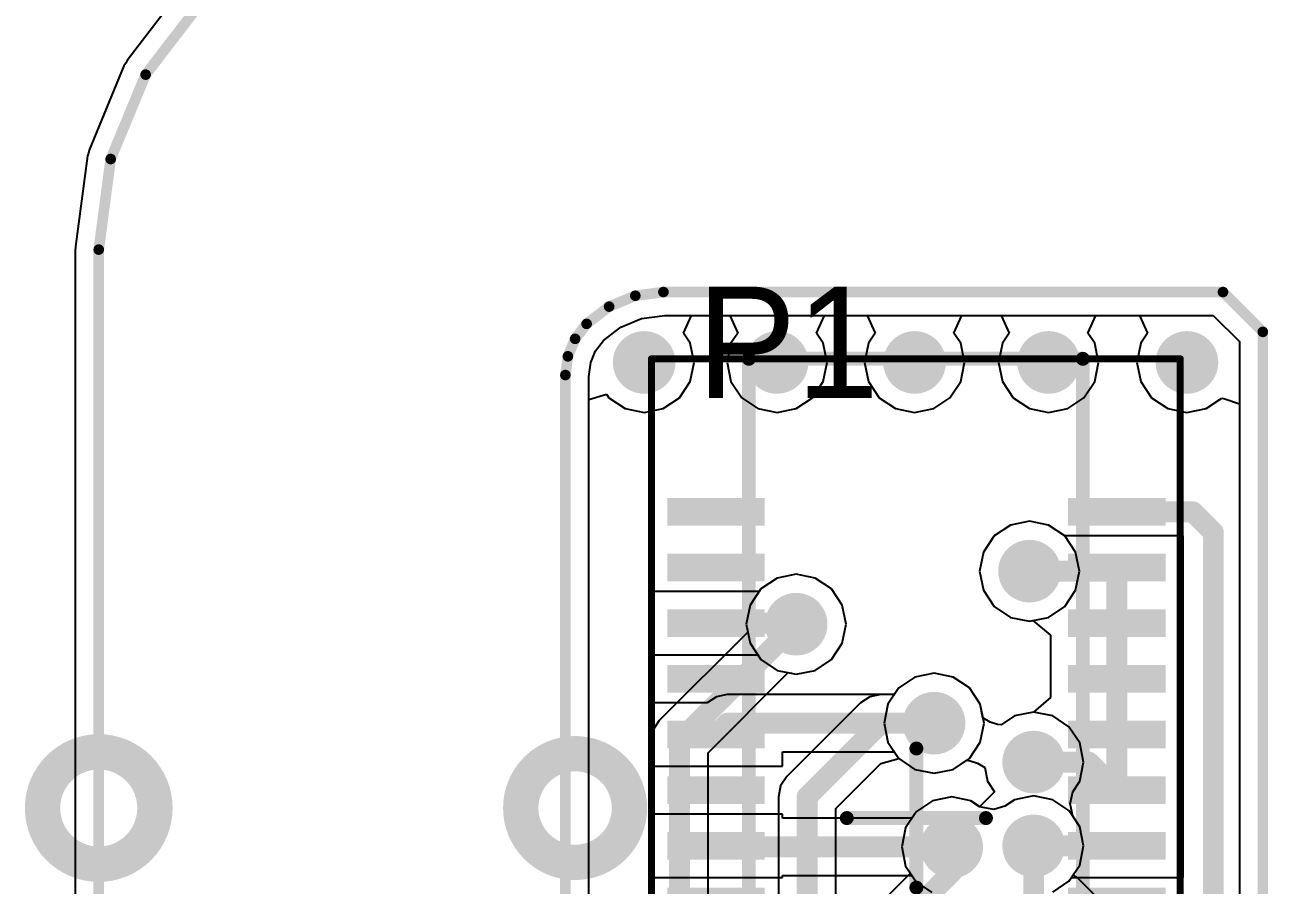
# Model space of a CAD drawing. Extents: x 17 to 262, y 47 to 156.
# Drawn here: x 125.6 to 134.53, y 70.06 to 76.24 of the extents above; entities that cross this region are included whole.
import ezdxf

# ---------------------------------------------------------------- set-up
doc = ezdxf.new("R2010")
doc.units = 0
doc.layers.get('0').update_dxf_attribs({"linetype": 'CONTINUOUS'})
for name, color, linetype in [('BOTTOMLAYER', 5, 'CONTINUOUS'), ('KEEPOUTLAYER', 6, 'CONTINUOUS'), ('MECHANICAL1', 6, 'CONTINUOUS'), ('MECHANICAL13', 56, 'CONTINUOUS'), ('MECHANICAL15', 56, 'CONTINUOUS'), ('MIDLAYER1', 16, 'CONTINUOUS'), ('MIDLAYER2', 76, 'CONTINUOUS'), ('MULTILAYER', 9, 'CONTINUOUS'), ('TOPLAYER', 1, 'CONTINUOUS'), ('TOPOVERLAY', 2, 'CONTINUOUS'), ('TOPPASTE', 8, 'CONTINUOUS'), ('TOPSOLDER', 216, 'CONTINUOUS'), ('VIAHOLELAYER', 16, 'CONTINUOUS')]:
    doc.layers.add(name, color=color, linetype=linetype)

# ---------------------------------------------------------------- blocks, each defined once
blk = doc.blocks.new('DF40C_20_DP_7')
at = {"layer": 'MECHANICAL13', "const_width": 0.1}
for points in [[(-1.2, 3.3), (-1.2, 3.3)], [(1.2, 3.3), (-1.2, 3.3)], [(-1.2, 3.3), (-1.2, -3.3)], [(1.2, 3.3), (1.2, 3.3)], [(1.2, 3.3), (1.2, -3.3)], [(1.2, -3.3), (-1.2, -3.3)]]:
    blk.add_lwpolyline(points, dxfattribs=at)
at = {"layer": 'MECHANICAL13'}
for points, const_width in [([(-1.225, 3.3, 1), (-1.175, 3.3, 1)], 0.05), ([(-1.225, 3.3, 1), (-1.175, 3.3, 1)], 0.05), ([(-1.225, 3.3, 1), (-1.175, 3.3, 1)], 0.05), ([(-1.225, 3.3, 1), (-1.175, 3.3, 1)], 0.05), ([(1.175, 3.3, 1), (1.225, 3.3, 1)], 0.05), ([(1.175, 3.3, 1), (1.225, 3.3, 1)], 0.05), ([(1.175, 3.3, 1), (1.225, 3.3, 1)], 0.05), ([(1.175, 3.3, 1), (1.225, 3.3, 1)], 0.05), ([(0.1962, 2.4, 1), (-0.8038, 2.4, 1)], 0.1), ([(-0.8288, 2.4, 1), (-0.7788, 2.4, 1)], 0.05), ([(0.1712, 2.4, 1), (0.2212, 2.4, 1)], 0.05), ([(-1.225, -3.3, 1), (-1.175, -3.3, 1)], 0.05), ([(-1.225, -3.3, 1), (-1.175, -3.3, 1)], 0.05), ([(1.175, -3.3, 1), (1.225, -3.3, 1)], 0.05), ([(1.175, -3.3, 1), (1.225, -3.3, 1)], 0.05)]:
    blk.add_lwpolyline(points, format="xyb", close=True, dxfattribs=dict(at, const_width=const_width))
at = {"layer": 'MECHANICAL15'}
for points, const_width in [([(-1.9, 3.3), (-1.9, -3.3)], 0.05), ([(1.9, 3.3), (-1.9, 3.3)], 0.05), ([(1.9, 3.3), (1.9, -3.3)], 0.05), ([(-0.0038, 0.5), (-0.0038, -0.5)], 0.1), ([(0.4962, 0), (-0.5038, 0)], 0.1), ([(1.9, -3.3), (-1.9, -3.3)], 0.05)]:
    blk.add_lwpolyline(points, dxfattribs=dict(at, const_width=const_width))
for points, const_width in [([(-1.9125, 3.3, 1), (-1.8875, 3.3, 1)], 0.025), ([(-1.9125, 3.3, 1), (-1.8875, 3.3, 1)], 0.025), ([(1.8875, 3.3, 1), (1.9125, 3.3, 1)], 0.025), ([(1.8875, 3.3, 1), (1.9125, 3.3, 1)], 0.025), ([(-0.0288, 0.5, 1), (0.0212, 0.5, 1)], 0.05), ([(-0.5288, 0, 1), (-0.4788, 0, 1)], 0.05), ([(0.4712, 0, 1), (0.5212, 0, 1)], 0.05), ([(-0.0288, -0.5, 1), (0.0212, -0.5, 1)], 0.05), ([(-1.9125, -3.3, 1), (-1.8875, -3.3, 1)], 0.025), ([(-1.9125, -3.3, 1), (-1.8875, -3.3, 1)], 0.025), ([(1.8875, -3.3, 1), (1.9125, -3.3, 1)], 0.025), ([(1.8875, -3.3, 1), (1.9125, -3.3, 1)], 0.025)]:
    blk.add_lwpolyline(points, format="xyb", close=True, dxfattribs=dict(at, const_width=const_width))
at = {"layer": 'TOPLAYER'}
for points in [[(-1.0938, 2.1), (-1.0938, 2.3), (-1.7938, 2.1), (-1.7938, 2.3)], [(1.7862, 2.1), (1.7862, 2.3), (1.0862, 2.1), (1.0862, 2.3)], [(-1.0938, 1.7), (-1.0938, 1.9), (-1.7938, 1.7), (-1.7938, 1.9)], [(1.7862, 1.7), (1.7862, 1.9), (1.0862, 1.7), (1.0862, 1.9)], [(-1.0938, 1.3), (-1.0938, 1.5), (-1.7938, 1.3), (-1.7938, 1.5)], [(1.7862, 1.3), (1.7862, 1.5), (1.0862, 1.3), (1.0862, 1.5)], [(-1.0938, 0.9), (-1.0938, 1.1), (-1.7938, 0.9), (-1.7938, 1.1)], [(1.7862, 0.9), (1.7862, 1.1), (1.0862, 0.9), (1.0862, 1.1)], [(-1.0938, 0.5), (-1.0938, 0.7), (-1.7938, 0.5), (-1.7938, 0.7)], [(1.7862, 0.5), (1.7862, 0.7), (1.0862, 0.5), (1.0862, 0.7)], [(-1.0938, 0.1), (-1.0938, 0.3), (-1.7938, 0.1), (-1.7938, 0.3)], [(1.7862, 0.1), (1.7862, 0.3), (1.0862, 0.1), (1.0862, 0.3)], [(-1.0938, -0.3), (-1.0938, -0.1), (-1.7938, -0.3), (-1.7938, -0.1)], [(1.7862, -0.3), (1.7862, -0.1), (1.0862, -0.3), (1.0862, -0.1)], [(-1.0938, -0.7), (-1.0938, -0.5), (-1.7938, -0.7), (-1.7938, -0.5)], [(1.7862, -0.7), (1.7862, -0.5), (1.0862, -0.7), (1.0862, -0.5)], [(-1.0938, -1.1), (-1.0938, -0.9), (-1.7938, -1.1), (-1.7938, -0.9)], [(1.7862, -1.1), (1.7862, -0.9), (1.0862, -1.1), (1.0862, -0.9)], [(-1.0938, -1.5), (-1.0938, -1.3), (-1.7938, -1.5), (-1.7938, -1.3)], [(1.7862, -1.5), (1.7862, -1.3), (1.0862, -1.5), (1.0862, -1.3)], [(-1.0938, -1.9), (-1.0938, -1.7), (-1.7938, -1.9), (-1.7938, -1.7)], [(1.7862, -1.9), (1.7862, -1.7), (1.0862, -1.9), (1.0862, -1.7)], [(-1.0938, -2.3), (-1.0938, -2.1), (-1.7938, -2.3), (-1.7938, -2.1)], [(1.7862, -2.3), (1.7862, -2.1), (1.0862, -2.3), (1.0862, -2.1)]]:
    blk.add_solid(points, dxfattribs=at)
at = {"layer": 'TOPOVERLAY'}
for points, const_width in [([(-1.3188, 2.45, 1), (-1.5688, 2.45, 1)], 0.25), ([(-1.6313, 2.45, 1), (-1.5063, 2.45, 1)], 0.125), ([(-1.3813, 2.45, 1), (-1.2563, 2.45, 1)], 0.125)]:
    blk.add_lwpolyline(points, format="xyb", close=True, dxfattribs=dict(at, const_width=const_width))
at = {"layer": 'TOPPASTE'}
for points in [[(-1.0938, 2.1), (-1.0938, 2.3), (-1.7938, 2.1), (-1.7938, 2.3)], [(1.7862, 2.1), (1.7862, 2.3), (1.0862, 2.1), (1.0862, 2.3)], [(-1.0938, 1.7), (-1.0938, 1.9), (-1.7938, 1.7), (-1.7938, 1.9)], [(1.7862, 1.7), (1.7862, 1.9), (1.0862, 1.7), (1.0862, 1.9)], [(-1.0938, 1.3), (-1.0938, 1.5), (-1.7938, 1.3), (-1.7938, 1.5)], [(1.7862, 1.3), (1.7862, 1.5), (1.0862, 1.3), (1.0862, 1.5)], [(-1.0938, 0.9), (-1.0938, 1.1), (-1.7938, 0.9), (-1.7938, 1.1)], [(1.7862, 0.9), (1.7862, 1.1), (1.0862, 0.9), (1.0862, 1.1)], [(-1.0938, 0.5), (-1.0938, 0.7), (-1.7938, 0.5), (-1.7938, 0.7)], [(1.7862, 0.5), (1.7862, 0.7), (1.0862, 0.5), (1.0862, 0.7)], [(-1.0938, 0.1), (-1.0938, 0.3), (-1.7938, 0.1), (-1.7938, 0.3)], [(1.7862, 0.1), (1.7862, 0.3), (1.0862, 0.1), (1.0862, 0.3)], [(-1.0938, -0.3), (-1.0938, -0.1), (-1.7938, -0.3), (-1.7938, -0.1)], [(1.7862, -0.3), (1.7862, -0.1), (1.0862, -0.3), (1.0862, -0.1)], [(-1.0938, -0.7), (-1.0938, -0.5), (-1.7938, -0.7), (-1.7938, -0.5)], [(1.7862, -0.7), (1.7862, -0.5), (1.0862, -0.7), (1.0862, -0.5)], [(-1.0938, -1.1), (-1.0938, -0.9), (-1.7938, -1.1), (-1.7938, -0.9)], [(1.7862, -1.1), (1.7862, -0.9), (1.0862, -1.1), (1.0862, -0.9)], [(-1.0938, -1.5), (-1.0938, -1.3), (-1.7938, -1.5), (-1.7938, -1.3)], [(1.7862, -1.5), (1.7862, -1.3), (1.0862, -1.5), (1.0862, -1.3)], [(-1.0938, -1.9), (-1.0938, -1.7), (-1.7938, -1.9), (-1.7938, -1.7)], [(1.7862, -1.9), (1.7862, -1.7), (1.0862, -1.9), (1.0862, -1.7)], [(-1.0938, -2.3), (-1.0938, -2.1), (-1.7938, -2.3), (-1.7938, -2.1)], [(1.7862, -2.3), (1.7862, -2.1), (1.0862, -2.3), (1.0862, -2.1)]]:
    blk.add_solid(points, dxfattribs=at)
at = {"layer": 'TOPSOLDER'}
for points in [[(-1.0938, 2.1), (-1.0938, 2.3), (-1.7938, 2.1), (-1.7938, 2.3)], [(1.7862, 2.1), (1.7862, 2.3), (1.0862, 2.1), (1.0862, 2.3)], [(-1.0938, 1.7), (-1.0938, 1.9), (-1.7938, 1.7), (-1.7938, 1.9)], [(1.7862, 1.7), (1.7862, 1.9), (1.0862, 1.7), (1.0862, 1.9)], [(-1.0938, 1.3), (-1.0938, 1.5), (-1.7938, 1.3), (-1.7938, 1.5)], [(1.7862, 1.3), (1.7862, 1.5), (1.0862, 1.3), (1.0862, 1.5)], [(-1.0938, 0.9), (-1.0938, 1.1), (-1.7938, 0.9), (-1.7938, 1.1)], [(1.7862, 0.9), (1.7862, 1.1), (1.0862, 0.9), (1.0862, 1.1)], [(-1.0938, 0.5), (-1.0938, 0.7), (-1.7938, 0.5), (-1.7938, 0.7)], [(1.7862, 0.5), (1.7862, 0.7), (1.0862, 0.5), (1.0862, 0.7)], [(-1.0938, 0.1), (-1.0938, 0.3), (-1.7938, 0.1), (-1.7938, 0.3)], [(1.7862, 0.1), (1.7862, 0.3), (1.0862, 0.1), (1.0862, 0.3)], [(-1.0938, -0.3), (-1.0938, -0.1), (-1.7938, -0.3), (-1.7938, -0.1)], [(1.7862, -0.3), (1.7862, -0.1), (1.0862, -0.3), (1.0862, -0.1)], [(-1.0938, -0.7), (-1.0938, -0.5), (-1.7938, -0.7), (-1.7938, -0.5)], [(1.7862, -0.7), (1.7862, -0.5), (1.0862, -0.7), (1.0862, -0.5)], [(-1.0938, -1.1), (-1.0938, -0.9), (-1.7938, -1.1), (-1.7938, -0.9)], [(1.7862, -1.1), (1.7862, -0.9), (1.0862, -1.1), (1.0862, -0.9)], [(-1.0938, -1.5), (-1.0938, -1.3), (-1.7938, -1.5), (-1.7938, -1.3)], [(1.7862, -1.5), (1.7862, -1.3), (1.0862, -1.5), (1.0862, -1.3)], [(-1.0938, -1.9), (-1.0938, -1.7), (-1.7938, -1.9), (-1.7938, -1.7)], [(1.7862, -1.9), (1.7862, -1.7), (1.0862, -1.9), (1.0862, -1.7)], [(-1.0938, -2.3), (-1.0938, -2.1), (-1.7938, -2.3), (-1.7938, -2.1)], [(1.7862, -2.3), (1.7862, -2.1), (1.0862, -2.3), (1.0862, -2.1)]]:
    blk.add_solid(points, dxfattribs=at)

msp = doc.modelspace()

# ---------------------------------------------------------------- linework, layer by layer
at = {"layer": 'BOTTOMLAYER'}
for p, q in [((126.7322, 76.5046), (126.3327, 75.9839)), ((126.3107, 75.9459), (126.0595, 75.3395)), ((126.3229, 75.9642), (126.3107, 75.9459)), ((126.3327, 75.9839), (126.3229, 75.9642)), ((126.0553, 75.3179), (126.0482, 75.2971)), ((126.0595, 75.3395), (126.0553, 75.3179)), ((126.0482, 75.2971), (125.9625, 74.6464)), ((125.9632, 74.6353), (125.9611, 74.6244)), ((125.9611, 74.6244), (125.9611, 59.7138)), ((125.9625, 74.6464), (125.9632, 74.6353)), ((130.0284, 74.129), (130.1975, 74.1513)), ((130.1975, 74.1513), (134.1369, 74.1513)), ((134.1369, 74.1513), (134.3247, 73.9635)), ((129.7547, 73.9709), (129.8811, 74.068)), ((129.8811, 74.068), (130.0284, 74.129)), ((129.6989, 73.8983), (129.7547, 73.9709)), ((134.3247, 73.9635), (134.3247, 66.6855)), ((129.6639, 73.8138), (129.6989, 73.8983)), ((129.6505, 73.712), (129.6639, 73.8138)), ((129.6505, 66.6855), (129.6505, 73.712)), ((132.6793, 72.6454), (132.5628, 72.5676)), ((132.8166, 72.6727), (132.6793, 72.6454)), ((132.9539, 72.6454), (132.8166, 72.6727)), ((133.0704, 72.5676), (132.9539, 72.6454)), ((132.5628, 72.5676), (132.485, 72.4511)), ((133.1482, 72.4511), (133.0704, 72.5676)), ((132.485, 72.4511), (132.4577, 72.3138)), ((133.1755, 72.3138), (133.1482, 72.4511)), ((131.0029, 72.2644), (130.8864, 72.1866)), ((131.1402, 72.2917), (131.0029, 72.2644)), ((131.2775, 72.2644), (131.1402, 72.2917)), ((131.394, 72.1866), (131.2775, 72.2644)), ((132.4577, 72.3138), (132.485, 72.1765)), ((133.1482, 72.1765), (133.1755, 72.3138)), ((130.8864, 72.1866), (130.8086, 72.0701)), ((131.4718, 72.0701), (131.394, 72.1866)), ((132.485, 72.1765), (132.5628, 72.06)), ((133.0704, 72.06), (133.1482, 72.1765)), ((130.8086, 72.0701), (130.7813, 71.9328)), ((131.4991, 71.9328), (131.4718, 72.0701)), ((132.5628, 72.06), (132.6793, 71.9822)), ((132.9539, 71.9822), (133.0704, 72.06)), ((130.7813, 71.9328), (130.8086, 71.7955)), ((131.4718, 71.7955), (131.4991, 71.9328)), ((132.6793, 71.9822), (132.8166, 71.9549)), ((132.8166, 71.9549), (132.9539, 71.9822)), ((130.8086, 71.7955), (130.8864, 71.679)), ((131.394, 71.679), (131.4718, 71.7955)), ((130.8864, 71.679), (131.0029, 71.6012)), ((131.2775, 71.6012), (131.394, 71.679)), ((131.0029, 71.6012), (131.1402, 71.5739)), ((131.1402, 71.5739), (131.2775, 71.6012)), ((131.9935, 71.5532), (131.877, 71.4754)), ((132.1308, 71.5805), (131.9935, 71.5532)), ((132.2681, 71.5532), (132.1308, 71.5805)), ((132.3846, 71.4754), (132.2681, 71.5532)), ((131.877, 71.4754), (131.7992, 71.3589)), ((132.4624, 71.3589), (132.3846, 71.4754)), ((131.7992, 71.3589), (131.7719, 71.2216)), ((132.4822, 71.2594), (132.4624, 71.3589)), ((132.8463, 71.3011), (132.709, 71.2738)), ((132.9837, 71.2738), (132.8463, 71.3011)), ((131.7719, 71.2216), (131.7992, 71.0843)), ((132.5351, 71.229), (132.4822, 71.2594)), ((132.5868, 71.2115), (132.5351, 71.229)), ((132.6119, 71.2089), (132.5868, 71.2115)), ((132.709, 71.2738), (132.6119, 71.2089)), ((133.1001, 71.196), (132.9837, 71.2738)), ((133.1779, 71.0795), (133.1001, 71.196)), ((131.7992, 71.0843), (131.877, 70.9678)), ((133.2052, 70.9422), (133.1779, 71.0795)), ((131.877, 70.9678), (131.9935, 70.89)), ((132.2681, 70.89), (132.3653, 70.9549)), ((132.3653, 70.9549), (132.3903, 70.9523)), ((132.3903, 70.9523), (132.442, 70.9348)), ((132.442, 70.9348), (132.4949, 70.9044)), ((133.1779, 70.8049), (133.2052, 70.9422)), ((131.9935, 70.89), (132.1308, 70.8627)), ((132.1308, 70.8627), (132.2681, 70.89)), ((132.4949, 70.9044), (132.5147, 70.8049)), ((132.5147, 70.8049), (132.5653, 70.7292)), ((133.1269, 70.7286), (133.1779, 70.8049)), ((132.1205, 70.6642), (132.004, 70.5864)), ((132.2578, 70.6915), (132.1205, 70.6642)), ((132.3951, 70.6642), (132.2578, 70.6915)), ((132.4573, 70.6227), (132.3951, 70.6642)), ((132.565, 70.7279), (132.4599, 70.6232)), ((132.5653, 70.7292), (132.565, 70.7279)), ((133.1095, 70.6411), (133.1269, 70.7286)), ((132.004, 70.5864), (131.9262, 70.4699)), ((132.4599, 70.6232), (132.4573, 70.6227)), ((133.1269, 70.5536), (133.1095, 70.6411)), ((133.1779, 70.4773), (133.1269, 70.5536)), ((131.9262, 70.4699), (131.8989, 70.3326)), ((133.2052, 70.34), (133.1779, 70.4773)), ((131.8989, 70.3326), (131.9262, 70.1953)), ((133.1779, 70.2027), (133.2052, 70.34)), ((131.9262, 70.1953), (132.004, 70.0788)), ((133.1001, 70.0862), (133.1779, 70.2027)), ((132.004, 70.0788), (132.1144, 70.0051)), ((132.9837, 70.0084), (133.1001, 70.0862))]:
    msp.add_line(p, q, dxfattribs=at)
at = {"layer": 'BOTTOMLAYER', "const_width": 0.225}
for points in [[(129.9355, 73.8138, 1), (130.1605, 73.8138, 1)], [(130.8904, 73.8138, 1), (131.1154, 73.8138, 1)], [(131.8786, 73.8138, 1), (132.1036, 73.8138, 1)], [(132.8414, 73.8138, 1), (133.0664, 73.8138, 1)], [(133.8351, 73.8138, 1), (134.0601, 73.8138, 1)], [(132.7041, 72.3138, 1), (132.9291, 72.3138, 1)], [(131.0277, 71.9328, 1), (131.2527, 71.9328, 1)], [(132.0183, 71.2216, 1), (132.2433, 71.2216, 1)], [(132.7338, 70.9422, 1), (132.9588, 70.9422, 1)], [(132.1453, 70.3326, 1), (132.3703, 70.3326, 1)], [(132.7338, 70.34, 1), (132.9588, 70.34, 1)]]:
    msp.add_lwpolyline(points, format="xyb", close=True, dxfattribs=at)
at = {"layer": 'KEEPOUTLAYER', "const_width": 0.0762}
for points in [[(126.4662, 75.8815), (126.8658, 76.4022)], [(126.2151, 75.2751), (126.4662, 75.8815)], [(126.1294, 74.6244), (126.2151, 75.2751)], [(126.1294, 59.7138), (126.1294, 74.6244)], [(129.7962, 74.215), (129.9845, 74.293)], [(129.9845, 74.293), (130.1865, 74.3196)], [(130.1865, 74.3196), (134.2066, 74.3196)], [(134.2066, 74.3196), (134.493, 74.0332)], [(129.6346, 74.091), (129.7962, 74.215)], [(129.5519, 73.9832), (129.6346, 74.091)], [(134.493, 49.9992), (134.493, 74.0332)], [(129.4999, 73.8577), (129.5519, 73.9832)], [(129.4822, 73.7231), (129.4999, 73.8577)], [(129.4822, 59.9951), (129.4822, 73.7231)]]:
    msp.add_lwpolyline(points, dxfattribs=at)
at = {"layer": 'KEEPOUTLAYER', "const_width": 0.0381}
for points in [[(126.4472, 75.8815, 1), (126.4853, 75.8815, 1)], [(126.4472, 75.8815, 1), (126.4853, 75.8815, 1)], [(126.196, 75.2751, 1), (126.2341, 75.2751, 1)], [(126.196, 75.2751, 1), (126.2341, 75.2751, 1)], [(126.1103, 74.6244, 1), (126.1484, 74.6244, 1)], [(126.1103, 74.6244, 1), (126.1484, 74.6244, 1)], [(129.9654, 74.293, 1), (130.0035, 74.293, 1)], [(129.9654, 74.293, 1), (130.0035, 74.293, 1)], [(130.1674, 74.3196, 1), (130.2055, 74.3196, 1)], [(130.1674, 74.3196, 1), (130.2055, 74.3196, 1)], [(134.1875, 74.3196, 1), (134.2256, 74.3196, 1)], [(134.1875, 74.3196, 1), (134.2256, 74.3196, 1)], [(129.7772, 74.215, 1), (129.8153, 74.215, 1)], [(129.7772, 74.215, 1), (129.8153, 74.215, 1)], [(129.6155, 74.091, 1), (129.6536, 74.091, 1)], [(129.6155, 74.091, 1), (129.6536, 74.091, 1)], [(134.474, 74.0332, 1), (134.512, 74.0332, 1)], [(134.474, 74.0332, 1), (134.512, 74.0332, 1)], [(129.5329, 73.9832, 1), (129.571, 73.9832, 1)], [(129.5329, 73.9832, 1), (129.571, 73.9832, 1)], [(129.4809, 73.8577, 1), (129.519, 73.8577, 1)], [(129.4809, 73.8577, 1), (129.519, 73.8577, 1)], [(129.4631, 73.7231, 1), (129.5012, 73.7231, 1)], [(129.4631, 73.7231, 1), (129.5012, 73.7231, 1)]]:
    msp.add_lwpolyline(points, format="xyb", close=True, dxfattribs=at)
at = {"layer": 'MECHANICAL1', "const_width": 0.0762}
for points in [[(126.4662, 75.8815), (126.8658, 76.4022)], [(126.2151, 75.2751), (126.4662, 75.8815)], [(126.1294, 74.6244), (126.2151, 75.2751)], [(126.1294, 59.7138), (126.1294, 74.6244)], [(129.7962, 74.215), (129.9845, 74.293)], [(129.9845, 74.293), (130.1865, 74.3196)], [(130.1865, 74.3196), (134.2066, 74.3196)], [(134.2066, 74.3196), (134.493, 74.0332)], [(129.6346, 74.091), (129.7962, 74.215)], [(129.5519, 73.9832), (129.6346, 74.091)], [(134.493, 49.9992), (134.493, 74.0332)], [(129.4999, 73.8577), (129.5519, 73.9832)], [(129.4822, 73.7231), (129.4999, 73.8577)], [(129.4822, 59.9951), (129.4822, 73.7231)]]:
    msp.add_lwpolyline(points, dxfattribs=at)
at = {"layer": 'MECHANICAL1', "const_width": 0.0381}
for points in [[(126.4472, 75.8815, 1), (126.4853, 75.8815, 1)], [(126.4472, 75.8815, 1), (126.4853, 75.8815, 1)], [(126.196, 75.2751, 1), (126.2341, 75.2751, 1)], [(126.196, 75.2751, 1), (126.2341, 75.2751, 1)], [(126.1103, 74.6244, 1), (126.1484, 74.6244, 1)], [(126.1103, 74.6244, 1), (126.1484, 74.6244, 1)], [(129.9654, 74.293, 1), (130.0035, 74.293, 1)], [(129.9654, 74.293, 1), (130.0035, 74.293, 1)], [(130.1674, 74.3196, 1), (130.2055, 74.3196, 1)], [(130.1674, 74.3196, 1), (130.2055, 74.3196, 1)], [(134.1875, 74.3196, 1), (134.2256, 74.3196, 1)], [(134.1875, 74.3196, 1), (134.2256, 74.3196, 1)], [(129.7772, 74.215, 1), (129.8153, 74.215, 1)], [(129.7772, 74.215, 1), (129.8153, 74.215, 1)], [(129.6155, 74.091, 1), (129.6536, 74.091, 1)], [(129.6155, 74.091, 1), (129.6536, 74.091, 1)], [(134.474, 74.0332, 1), (134.512, 74.0332, 1)], [(134.474, 74.0332, 1), (134.512, 74.0332, 1)], [(129.5329, 73.9832, 1), (129.571, 73.9832, 1)], [(129.5329, 73.9832, 1), (129.571, 73.9832, 1)], [(129.4809, 73.8577, 1), (129.519, 73.8577, 1)], [(129.4809, 73.8577, 1), (129.519, 73.8577, 1)], [(129.4631, 73.7231, 1), (129.5012, 73.7231, 1)], [(129.4631, 73.7231, 1), (129.5012, 73.7231, 1)]]:
    msp.add_lwpolyline(points, format="xyb", close=True, dxfattribs=at)
at = {"layer": 'MIDLAYER1'}
for p, q in [((126.7322, 76.5046), (126.3327, 75.9839)), ((126.3107, 75.9459), (126.0595, 75.3395)), ((126.3229, 75.9642), (126.3107, 75.9459)), ((126.3327, 75.9839), (126.3229, 75.9642)), ((126.0553, 75.3179), (126.0482, 75.2971)), ((126.0595, 75.3395), (126.0553, 75.3179)), ((126.0482, 75.2971), (125.9625, 74.6464)), ((125.9632, 74.6353), (125.9611, 74.6244)), ((125.9611, 74.6244), (125.9611, 59.7138)), ((125.9625, 74.6464), (125.9632, 74.6353)), ((130.3307, 74.0243), (130.3877, 74.1513)), ((130.3877, 74.1513), (130.6631, 74.1513)), ((130.6631, 74.1513), (130.7201, 74.0243)), ((131.2856, 74.0243), (131.3426, 74.1513)), ((131.3426, 74.1513), (131.6514, 74.1513)), ((131.6514, 74.1513), (131.7084, 74.0243)), ((132.2738, 74.0243), (132.3308, 74.1513)), ((132.3308, 74.1513), (132.6142, 74.1513)), ((132.6142, 74.1513), (132.6712, 74.0243)), ((133.2367, 74.0243), (133.2937, 74.1513)), ((133.2937, 74.1513), (133.6079, 74.1513)), ((133.6079, 74.1513), (133.6649, 74.0243)), ((130.3796, 73.9511), (130.3307, 74.0243)), ((130.7201, 74.0243), (130.6713, 73.9511)), ((131.3344, 73.9511), (131.2856, 74.0243)), ((131.7084, 74.0243), (131.6595, 73.9511)), ((132.3226, 73.9511), (132.2738, 74.0243)), ((132.6712, 74.0243), (132.6224, 73.9511)), ((133.2855, 73.9511), (133.2367, 74.0243)), ((133.6649, 74.0243), (133.616, 73.9511)), ((130.4069, 73.8138), (130.3796, 73.9511)), ((130.6713, 73.9511), (130.644, 73.8138)), ((131.3618, 73.8138), (131.3344, 73.9511)), ((131.6595, 73.9511), (131.6322, 73.8138)), ((132.35, 73.8138), (132.3226, 73.9511)), ((132.6224, 73.9511), (132.595, 73.8138)), ((133.3128, 73.8138), (133.2855, 73.9511)), ((133.616, 73.9511), (133.5887, 73.8138)), ((130.3796, 73.6765), (130.4069, 73.8138)), ((130.644, 73.8138), (130.6713, 73.6765)), ((131.3344, 73.6765), (131.3618, 73.8138)), ((131.6322, 73.8138), (131.6595, 73.6765)), ((132.3226, 73.6765), (132.35, 73.8138)), ((132.595, 73.8138), (132.6224, 73.6765)), ((133.2855, 73.6765), (133.3128, 73.8138)), ((133.5887, 73.8138), (133.616, 73.6765)), ((130.3018, 73.56), (130.3796, 73.6765)), ((130.6713, 73.6765), (130.7491, 73.56)), ((131.2566, 73.56), (131.3344, 73.6765)), ((131.6595, 73.6765), (131.7373, 73.56)), ((132.2449, 73.56), (132.3226, 73.6765)), ((132.6224, 73.6765), (132.7002, 73.56)), ((133.2077, 73.56), (133.2855, 73.6765)), ((133.616, 73.6765), (133.6938, 73.56)), ((129.6505, 73.5465), (129.7775, 73.585)), ((129.6505, 66.6855), (129.6505, 73.5465)), ((129.7775, 73.585), (129.7942, 73.56)), ((129.7942, 73.56), (129.9107, 73.4822)), ((130.1853, 73.4822), (130.3018, 73.56)), ((130.7491, 73.56), (130.8655, 73.4822)), ((131.1402, 73.4822), (131.2566, 73.56)), ((131.7373, 73.56), (131.8537, 73.4822)), ((132.1284, 73.4822), (132.2449, 73.56)), ((132.7002, 73.56), (132.8166, 73.4822)), ((133.0913, 73.4822), (133.2077, 73.56)), ((133.6938, 73.56), (133.8102, 73.4822)), ((134.0849, 73.4822), (134.1977, 73.5576)), ((134.1977, 73.5576), (134.2204, 73.5532)), ((134.2204, 73.5532), (134.3247, 73.516)), ((134.3247, 73.516), (134.3247, 66.6855)), ((129.9107, 73.4822), (130.048, 73.4549)), ((130.048, 73.4549), (130.1853, 73.4822)), ((130.8655, 73.4822), (131.0029, 73.4549)), ((131.0029, 73.4549), (131.1402, 73.4822)), ((131.8537, 73.4822), (131.9911, 73.4549)), ((131.9911, 73.4549), (132.1284, 73.4822)), ((132.8166, 73.4822), (132.9539, 73.4549)), ((132.9539, 73.4549), (133.0913, 73.4822)), ((133.8102, 73.4822), (133.9476, 73.4549)), ((133.9476, 73.4549), (134.0849, 73.4822)), ((131.0029, 72.2644), (130.8864, 72.1866)), ((131.1402, 72.2917), (131.0029, 72.2644)), ((131.2775, 72.2644), (131.1402, 72.2917)), ((131.394, 72.1866), (131.2775, 72.2644)), ((130.8864, 72.1866), (130.8086, 72.0701)), ((131.4718, 72.0701), (131.394, 72.1866)), ((130.8086, 72.0701), (130.7813, 71.9328)), ((131.4991, 71.9328), (131.4718, 72.0701)), ((130.7813, 71.9328), (130.7925, 71.8764)), ((131.4718, 71.7955), (131.4991, 71.9328)), ((130.7925, 71.8764), (130.1564, 71.2402)), ((131.394, 71.679), (131.4718, 71.7955)), ((131.2775, 71.6012), (131.394, 71.679)), ((130.508, 71.0093), (131.0838, 71.5851)), ((131.0838, 71.5851), (131.1402, 71.5739)), ((131.1402, 71.5739), (131.2775, 71.6012)), ((131.9935, 71.5532), (131.877, 71.4754)), ((132.1308, 71.5805), (131.9935, 71.5532)), ((132.2681, 71.5532), (132.1308, 71.5805)), ((132.3846, 71.4754), (132.2681, 71.5532)), ((131.877, 71.4754), (131.8451, 71.4276)), ((132.4624, 71.3589), (132.3846, 71.4754)), ((131.6689, 71.4119), (131.6021, 71.3672)), ((131.7478, 71.4276), (131.6689, 71.4119)), ((131.8451, 71.4276), (131.7478, 71.4276)), ((131.6021, 71.3672), (131.0734, 70.8385)), ((132.4897, 71.2216), (132.4624, 71.3589)), ((130.1564, 71.2402), (130.1117, 71.1734)), ((132.4624, 71.0843), (132.4897, 71.2216)), ((130.1117, 71.1734), (130.096, 71.0946)), ((130.096, 71.0946), (130.096, 67.9239)), ((132.3846, 70.9678), (132.4624, 71.0843)), ((130.508, 68.0092), (130.508, 71.0093)), ((131.425, 70.6076), (131.7487, 70.9313)), ((131.7487, 70.9313), (131.877, 70.9678)), ((131.877, 70.9678), (131.9935, 70.89)), ((132.2681, 70.89), (132.3846, 70.9678)), ((131.0734, 70.8385), (131.0287, 70.7717)), ((131.9935, 70.89), (132.1308, 70.8627)), ((132.1308, 70.8627), (132.2681, 70.89)), ((131.0287, 70.7717), (131.0131, 70.6929)), ((131.0131, 70.6929), (131.0131, 69.3083)), ((132.1205, 70.6642), (132.004, 70.5864)), ((132.2578, 70.6915), (132.1205, 70.6642)), ((132.3951, 70.6642), (132.2578, 70.6915)), ((132.4585, 70.6218), (132.3951, 70.6642)), ((132.709, 70.6716), (132.6387, 70.6247)), ((132.8463, 70.6989), (132.709, 70.6716)), ((132.9837, 70.6716), (132.8463, 70.6989)), ((133.1001, 70.5938), (132.9837, 70.6716)), ((131.425, 69.3967), (131.425, 70.6076)), ((132.004, 70.5864), (131.9262, 70.4699)), ((132.5593, 70.6007), (132.4585, 70.6218)), ((132.6387, 70.6247), (132.5593, 70.6007)), ((133.1779, 70.4773), (133.1001, 70.5938)), ((131.9262, 70.4699), (131.8989, 70.3326)), ((133.2052, 70.34), (133.1779, 70.4773)), ((131.8989, 70.3326), (131.9262, 70.1953)), ((133.1779, 70.2027), (133.2052, 70.34)), ((131.9609, 70.1434), (131.6852, 69.8677)), ((131.9262, 70.1953), (131.9609, 70.1434)), ((133.1001, 70.0862), (133.1779, 70.2027)), ((132.9837, 70.0084), (133.1001, 70.0862))]:
    msp.add_line(p, q, dxfattribs=at)
for points, const_width in [([(129.9355, 73.8138, 1), (130.1605, 73.8138, 1)], 0.225), ([(130.8904, 73.8138, 1), (131.1154, 73.8138, 1)], 0.225), ([(131.8786, 73.8138, 1), (132.1036, 73.8138, 1)], 0.225), ([(132.8414, 73.8138, 1), (133.0664, 73.8138, 1)], 0.225), ([(133.8351, 73.8138, 1), (134.0601, 73.8138, 1)], 0.225), ([(132.7041, 72.3138, 1), (132.9291, 72.3138, 1)], 0.225), ([(131.0277, 71.9328, 1), (131.2527, 71.9328, 1)], 0.225), ([(131.1027, 71.9328, 1), (131.1777, 71.9328, 1)], 0.075), ([(132.0183, 71.2216, 1), (132.2433, 71.2216, 1)], 0.225), ([(131.7102, 71.2216, 1), (131.7853, 71.2216, 1)], 0.075), ([(131.7102, 71.2216, 1), (131.7853, 71.2216, 1)], 0.075), ([(132.0933, 71.2216, 1), (132.1683, 71.2216, 1)], 0.075), ([(130.2645, 71.0946, 1), (130.3395, 71.0946, 1)], 0.075), ([(130.2645, 71.0946, 1), (130.3395, 71.0946, 1)], 0.075), ([(132.7338, 70.9422, 1), (132.9588, 70.9422, 1)], 0.225), ([(131.1815, 70.6929, 1), (131.2565, 70.6929, 1)], 0.075), ([(131.1815, 70.6929, 1), (131.2565, 70.6929, 1)], 0.075), ([(132.1453, 70.3326, 1), (132.3703, 70.3326, 1)], 0.225), ([(132.7338, 70.34, 1), (132.9588, 70.34, 1)], 0.225), ([(132.2203, 70.3326, 1), (132.2953, 70.3326, 1)], 0.075), ([(132.2203, 70.1491, 1), (132.2953, 70.1491, 1)], 0.075), ([(132.2203, 70.1491, 1), (132.2953, 70.1491, 1)], 0.075)]:
    msp.add_lwpolyline(points, format="xyb", close=True, dxfattribs=dict(at, const_width=const_width))
at = {"layer": 'MIDLAYER1', "const_width": 0.15}
for points in [[(130.302, 71.0946), (131.1402, 71.9328)], [(131.219, 70.6929), (131.7478, 71.2216)], [(131.7478, 71.2216), (132.1308, 71.2216)], [(130.302, 67.9239), (130.302, 71.0946)], [(131.219, 69.3083), (131.219, 70.6929)], [(132.2578, 70.1491), (132.2578, 70.3326)], [(131.8308, 69.7221), (132.2578, 70.1491)]]:
    msp.add_lwpolyline(points, dxfattribs=at)
at = {"layer": 'MIDLAYER2'}
for p, q in [((126.7322, 76.5046), (126.3327, 75.9839)), ((126.3107, 75.9459), (126.0595, 75.3395)), ((126.3229, 75.9642), (126.3107, 75.9459)), ((126.3327, 75.9839), (126.3229, 75.9642)), ((126.0553, 75.3179), (126.0482, 75.2971)), ((126.0595, 75.3395), (126.0553, 75.3179)), ((126.0482, 75.2971), (125.9625, 74.6464)), ((125.9632, 74.6353), (125.9611, 74.6244)), ((125.9611, 74.6244), (125.9611, 59.7138)), ((125.9625, 74.6464), (125.9632, 74.6353)), ((130.0284, 74.129), (130.1975, 74.1513)), ((130.1975, 74.1513), (134.1369, 74.1513)), ((134.1369, 74.1513), (134.3247, 73.9635)), ((129.7547, 73.9709), (129.8811, 74.068)), ((129.8811, 74.068), (130.0284, 74.129)), ((129.6989, 73.8983), (129.7547, 73.9709)), ((134.3247, 73.9635), (134.3247, 66.6855)), ((129.6639, 73.8138), (129.6989, 73.8983)), ((129.6505, 73.712), (129.6639, 73.8138)), ((129.6505, 66.6855), (129.6505, 73.712)), ((132.6793, 72.6454), (132.5628, 72.5676)), ((132.8166, 72.6727), (132.6793, 72.6454)), ((132.9539, 72.6454), (132.8166, 72.6727)), ((133.0704, 72.5676), (132.9539, 72.6454)), ((132.5628, 72.5676), (132.485, 72.4511)), ((133.1482, 72.4511), (133.0704, 72.5676)), ((132.485, 72.4511), (132.4577, 72.3138)), ((133.1755, 72.3138), (133.1482, 72.4511)), ((131.0029, 72.2644), (130.8864, 72.1866)), ((131.1402, 72.2917), (131.0029, 72.2644)), ((131.2775, 72.2644), (131.1402, 72.2917)), ((131.394, 72.1866), (131.2775, 72.2644)), ((132.4577, 72.3138), (132.485, 72.1765)), ((133.1482, 72.1765), (133.1755, 72.3138)), ((130.8864, 72.1866), (130.8086, 72.0701)), ((131.4718, 72.0701), (131.394, 72.1866)), ((132.485, 72.1765), (132.5628, 72.06)), ((133.0704, 72.06), (133.1482, 72.1765)), ((130.8086, 72.0701), (130.7813, 71.9328)), ((131.4991, 71.9328), (131.4718, 72.0701)), ((132.5628, 72.06), (132.6793, 71.9822)), ((132.9539, 71.9822), (133.0704, 72.06)), ((130.7813, 71.9328), (130.8086, 71.7955)), ((131.4718, 71.7955), (131.4991, 71.9328)), ((132.6793, 71.9822), (132.8166, 71.9549)), ((132.8166, 71.9549), (132.9539, 71.9822)), ((130.8086, 71.7955), (130.8864, 71.679)), ((131.394, 71.679), (131.4718, 71.7955)), ((130.8864, 71.679), (131.0029, 71.6012)), ((131.2775, 71.6012), (131.394, 71.679)), ((131.0029, 71.6012), (131.1402, 71.5739)), ((131.1402, 71.5739), (131.2775, 71.6012)), ((131.9935, 71.5532), (131.877, 71.4754)), ((132.1308, 71.5805), (131.9935, 71.5532)), ((132.2681, 71.5532), (132.1308, 71.5805)), ((132.3846, 71.4754), (132.2681, 71.5532)), ((131.877, 71.4754), (131.7992, 71.3589)), ((132.4624, 71.3589), (132.3846, 71.4754)), ((131.7992, 71.3589), (131.7719, 71.2216)), ((132.4822, 71.2594), (132.4624, 71.3589)), ((132.8463, 71.3011), (132.709, 71.2738)), ((132.9837, 71.2738), (132.8463, 71.3011)), ((131.7719, 71.2216), (131.7992, 71.0843)), ((132.5351, 71.229), (132.4822, 71.2594)), ((132.5868, 71.2115), (132.5351, 71.229)), ((132.6119, 71.2089), (132.5868, 71.2115)), ((132.709, 71.2738), (132.6119, 71.2089)), ((133.1001, 71.196), (132.9837, 71.2738)), ((133.1779, 71.0795), (133.1001, 71.196)), ((131.7992, 71.0843), (131.877, 70.9678)), ((133.2052, 70.9422), (133.1779, 71.0795)), ((131.877, 70.9678), (131.9935, 70.89)), ((132.2681, 70.89), (132.3653, 70.9549)), ((132.3653, 70.9549), (132.3903, 70.9523)), ((132.3903, 70.9523), (132.442, 70.9348)), ((132.442, 70.9348), (132.4949, 70.9044)), ((133.1779, 70.8049), (133.2052, 70.9422)), ((131.9935, 70.89), (132.1308, 70.8627)), ((132.1308, 70.8627), (132.2681, 70.89)), ((132.4949, 70.9044), (132.5147, 70.8049)), ((132.5147, 70.8049), (132.5653, 70.7292)), ((133.1269, 70.7286), (133.1779, 70.8049)), ((132.1205, 70.6642), (132.004, 70.5864)), ((132.2578, 70.6915), (132.1205, 70.6642)), ((132.3951, 70.6642), (132.2578, 70.6915)), ((132.4573, 70.6227), (132.3951, 70.6642)), ((132.565, 70.7279), (132.4599, 70.6232)), ((132.5653, 70.7292), (132.565, 70.7279)), ((133.1095, 70.6411), (133.1269, 70.7286)), ((132.004, 70.5864), (131.9262, 70.4699)), ((132.4599, 70.6232), (132.4573, 70.6227)), ((133.1269, 70.5536), (133.1095, 70.6411)), ((133.1779, 70.4773), (133.1269, 70.5536)), ((131.9262, 70.4699), (131.8989, 70.3326)), ((133.2052, 70.34), (133.1779, 70.4773)), ((131.8989, 70.3326), (131.9262, 70.1953)), ((133.1779, 70.2027), (133.2052, 70.34)), ((131.9262, 70.1953), (132.004, 70.0788)), ((133.1306, 70.1318), (133.1779, 70.2027)), ((133.1593, 70.1126), (133.1306, 70.1318)), ((132.004, 70.0788), (132.1144, 70.0051)), ((133.4094, 69.8625), (133.1593, 70.1126))]:
    msp.add_line(p, q, dxfattribs=at)
for points, const_width in [([(129.9355, 73.8138, 1), (130.1605, 73.8138, 1)], 0.225), ([(130.8904, 73.8138, 1), (131.1154, 73.8138, 1)], 0.225), ([(131.8786, 73.8138, 1), (132.1036, 73.8138, 1)], 0.225), ([(132.8414, 73.8138, 1), (133.0664, 73.8138, 1)], 0.225), ([(133.8351, 73.8138, 1), (134.0601, 73.8138, 1)], 0.225), ([(132.7041, 72.3138, 1), (132.9291, 72.3138, 1)], 0.225), ([(131.0277, 71.9328, 1), (131.2527, 71.9328, 1)], 0.225), ([(132.0183, 71.2216, 1), (132.2433, 71.2216, 1)], 0.225), ([(132.7338, 70.9422, 1), (132.9588, 70.9422, 1)], 0.225), ([(132.1453, 70.3326, 1), (132.3703, 70.3326, 1)], 0.225), ([(132.7338, 70.34, 1), (132.9588, 70.34, 1)], 0.225), ([(132.8088, 70.34, 1), (132.8838, 70.34, 1)], 0.075)]:
    msp.add_lwpolyline(points, format="xyb", close=True, dxfattribs=dict(at, const_width=const_width))
at = {"layer": 'MIDLAYER2', "const_width": 0.15}
msp.add_lwpolyline([(132.8463, 69.967), (132.8463, 70.34)], dxfattribs=at)
at = {"layer": 'MULTILAYER', "const_width": 0.225}
for points in [[(129.9355, 73.8138, 1), (130.1605, 73.8138, 1)], [(130.8904, 73.8138, 1), (131.1154, 73.8138, 1)], [(131.8786, 73.8138, 1), (132.1036, 73.8138, 1)], [(132.8414, 73.8138, 1), (133.0664, 73.8138, 1)], [(133.8351, 73.8138, 1), (134.0601, 73.8138, 1)], [(132.7041, 72.3138, 1), (132.9291, 72.3138, 1)], [(131.0277, 71.9328, 1), (131.2527, 71.9328, 1)], [(132.0183, 71.2216, 1), (132.2433, 71.2216, 1)], [(132.7338, 70.9422, 1), (132.9588, 70.9422, 1)], [(132.1453, 70.3326, 1), (132.3703, 70.3326, 1)], [(132.7338, 70.34, 1), (132.9588, 70.34, 1)]]:
    msp.add_lwpolyline(points, format="xyb", close=True, dxfattribs=at)
at = {"layer": 'TOPLAYER'}
for p, q in [((126.7322, 76.5046), (126.3327, 75.9839)), ((126.3107, 75.9459), (126.0595, 75.3395)), ((126.3229, 75.9642), (126.3107, 75.9459)), ((126.3327, 75.9839), (126.3229, 75.9642)), ((126.0553, 75.3179), (126.0482, 75.2971)), ((126.0595, 75.3395), (126.0553, 75.3179)), ((126.0482, 75.2971), (125.9625, 74.6464)), ((125.9632, 74.6353), (125.9611, 74.6244)), ((125.9611, 74.6244), (125.9611, 59.7138)), ((125.9625, 74.6464), (125.9632, 74.6353)), ((130.0284, 74.129), (130.1975, 74.1513)), ((130.1975, 74.1513), (134.1369, 74.1513)), ((134.1369, 74.1513), (134.3247, 73.9635)), ((129.7547, 73.9709), (129.8811, 74.068)), ((129.8811, 74.068), (130.0284, 74.129)), ((129.6989, 73.8983), (129.7547, 73.9709)), ((134.3247, 73.9635), (134.3247, 66.6855)), ((129.6639, 73.8138), (129.6989, 73.8983)), ((129.6505, 73.712), (129.6639, 73.8138)), ((129.6505, 66.6855), (129.6505, 73.712)), ((132.6793, 72.6454), (132.5628, 72.5676)), ((132.8166, 72.6727), (132.6793, 72.6454)), ((132.9539, 72.6454), (132.8166, 72.6727)), ((133.0704, 72.5676), (132.9539, 72.6454)), ((132.5628, 72.5676), (132.485, 72.4511)), ((133.0708, 72.567), (133.0704, 72.5676)), ((133.9208, 72.567), (133.0708, 72.567)), ((133.9208, 71.313), (133.9208, 72.567)), ((132.485, 72.4511), (132.4577, 72.3138)), ((131.0029, 72.2644), (130.8864, 72.1866)), ((131.1402, 72.2917), (131.0029, 72.2644)), ((131.2775, 72.2644), (131.1402, 72.2917)), ((131.394, 72.1866), (131.2775, 72.2644)), ((132.4577, 72.3138), (132.485, 72.1765)), ((130.8864, 72.1866), (130.8733, 72.167)), ((131.4718, 72.0701), (131.394, 72.1866)), ((132.485, 72.1765), (132.5628, 72.06)), ((130.8733, 72.167), (130.0868, 72.167)), ((130.0868, 72.167), (130.0868, 71.713)), ((131.4991, 71.9328), (131.4718, 72.0701)), ((132.5628, 72.06), (132.6793, 71.9822)), ((131.4718, 71.7955), (131.4991, 71.9328)), ((132.6793, 71.9822), (132.8166, 71.9549)), ((132.8166, 71.9549), (132.8398, 71.9595)), ((132.8398, 71.9595), (132.9668, 71.8553)), ((132.9668, 71.8553), (132.9668, 71.4066)), ((131.394, 71.679), (131.4718, 71.7955)), ((130.0868, 71.713), (130.8637, 71.713)), ((130.8637, 71.713), (130.8864, 71.679)), ((130.8864, 71.679), (131.0029, 71.6012)), ((131.2775, 71.6012), (131.394, 71.679)), ((131.0029, 71.6012), (131.1402, 71.5739)), ((131.1402, 71.5739), (131.2775, 71.6012)), ((131.9935, 71.5532), (131.877, 71.4754)), ((132.1308, 71.5805), (131.9935, 71.5532)), ((132.2681, 71.5532), (132.1308, 71.5805)), ((132.3846, 71.4754), (132.2681, 71.5532)), ((131.877, 71.4754), (131.8451, 71.4276)), ((132.4624, 71.3589), (132.3846, 71.4754)), ((130.5666, 71.4119), (130.4998, 71.3672)), ((130.6454, 71.4276), (130.5666, 71.4119)), ((131.8451, 71.4276), (130.6454, 71.4276)), ((132.9668, 71.4066), (132.8463, 71.3011)), ((130.4995, 71.367), (130.0868, 71.367)), ((130.0868, 71.367), (130.0868, 70.913)), ((130.4998, 71.3672), (130.4995, 71.367)), ((130.4998, 71.3672), (130.4998, 71.3672)), ((132.4822, 71.2594), (132.4624, 71.3589)), ((132.8463, 71.3011), (132.709, 71.2738)), ((133.9208, 70.113), (133.9208, 71.313)), ((132.5351, 71.229), (132.4822, 71.2594)), ((132.5868, 71.2115), (132.5351, 71.229)), ((132.6119, 71.2089), (132.5868, 71.2115)), ((132.709, 71.2738), (132.6119, 71.2089)), ((131.0408, 70.913), (131.0408, 71.0156)), ((131.0408, 71.0156), (131.8451, 71.0156)), ((131.8451, 71.0156), (131.877, 70.9678)), ((131.877, 70.9678), (131.9935, 70.89)), ((132.2681, 70.89), (132.3653, 70.9549)), ((132.3653, 70.9549), (132.3903, 70.9523)), ((132.3903, 70.9523), (132.442, 70.9348)), ((132.442, 70.9348), (132.4949, 70.9044)), ((130.0868, 70.913), (131.0408, 70.913)), ((131.9935, 70.89), (132.1308, 70.8627)), ((132.1308, 70.8627), (132.2681, 70.89)), ((132.4949, 70.9044), (132.5147, 70.8049)), ((132.5147, 70.8049), (132.5653, 70.7292)), ((132.1205, 70.6642), (132.004, 70.5864)), ((132.2578, 70.6915), (132.1205, 70.6642)), ((132.3951, 70.6642), (132.2578, 70.6915)), ((132.4573, 70.6227), (132.3951, 70.6642)), ((132.565, 70.7279), (132.4599, 70.6232)), ((132.5653, 70.7292), (132.565, 70.7279)), ((132.004, 70.5864), (131.9721, 70.5386)), ((132.4599, 70.6232), (132.4573, 70.6227)), ((131.0408, 70.567), (130.0868, 70.567)), ((130.0868, 70.567), (130.0868, 70.113)), ((131.0408, 70.5386), (131.0408, 70.567)), ((131.9721, 70.5386), (131.0408, 70.5386)), ((131.0408, 70.113), (131.0408, 70.1266)), ((131.0408, 70.1266), (131.9721, 70.1266)), ((131.9721, 70.1266), (132.004, 70.0788)), ((130.0868, 70.113), (131.0408, 70.113)), ((132.004, 70.0788), (132.1144, 70.0051)), ((132.9837, 70.0084), (133.1001, 70.0862)), ((133.1001, 70.0862), (133.118, 70.113)), ((133.118, 70.113), (133.9208, 70.113))]:
    msp.add_line(p, q, dxfattribs=at)
for points, const_width in [([(129.9355, 73.8138, 1), (130.1605, 73.8138, 1)], 0.225), ([(130.8904, 73.8138, 1), (131.1154, 73.8138, 1)], 0.225), ([(131.8786, 73.8138, 1), (132.1036, 73.8138, 1)], 0.225), ([(132.8414, 73.8138, 1), (133.0664, 73.8138, 1)], 0.225), ([(133.8351, 73.8138, 1), (134.0601, 73.8138, 1)], 0.225), ([(133.4063, 72.74, 1), (133.4813, 72.74, 1)], 0.075), ([(133.9531, 72.74, 1), (134.0281, 72.74, 1)], 0.075), ([(133.9531, 72.74, 1), (134.0281, 72.74, 1)], 0.075), ([(134.0999, 72.5932, 1), (134.1749, 72.5932, 1)], 0.075), ([(134.0999, 72.5932, 1), (134.1749, 72.5932, 1)], 0.075), ([(132.7041, 72.3138, 1), (132.9291, 72.3138, 1)], 0.225), ([(132.7537, 72.2884, 1), (132.8287, 72.2884, 1)], 0.075), ([(132.7791, 72.3138, 1), (132.8541, 72.3138, 1)], 0.075), ([(132.7791, 72.3138, 1), (132.8541, 72.3138, 1)], 0.075), ([(133.3801, 72.3138, 1), (133.4551, 72.3138, 1)], 0.075), ([(133.3801, 72.3138, 1), (133.4551, 72.3138, 1)], 0.075), ([(133.4063, 72.34, 1), (133.4813, 72.34, 1)], 0.075), ([(133.4063, 72.34, 1), (133.4813, 72.34, 1)], 0.075), ([(131.0277, 71.9328, 1), (131.2527, 71.9328, 1)], 0.225), ([(130.5263, 71.94, 1), (130.6013, 71.94, 1)], 0.075), ([(131.0955, 71.94, 1), (131.1705, 71.94, 1)], 0.075), ([(131.0955, 71.94, 1), (131.1705, 71.94, 1)], 0.075), ([(131.1027, 71.9328, 1), (131.1777, 71.9328, 1)], 0.075), ([(133.4063, 71.94, 1), (133.4813, 71.94, 1)], 0.075), ([(133.4063, 71.94, 1), (133.4813, 71.94, 1)], 0.075), ([(133.4063, 71.54, 1), (133.4813, 71.54, 1)], 0.075), ([(133.4063, 71.54, 1), (133.4813, 71.54, 1)], 0.075), ([(132.0183, 71.2216, 1), (132.2433, 71.2216, 1)], 0.225), ([(130.6079, 71.2216, 1), (130.6829, 71.2216, 1)], 0.075), ([(130.6079, 71.2216, 1), (130.6829, 71.2216, 1)], 0.075), ([(132.0933, 71.2216, 1), (132.1683, 71.2216, 1)], 0.075), ([(130.5263, 71.14, 1), (130.6013, 71.14, 1)], 0.075), ([(133.4063, 71.14, 1), (133.4813, 71.14, 1)], 0.075), ([(133.4063, 71.14, 1), (133.4813, 71.14, 1)], 0.075), ([(132.7338, 70.9422, 1), (132.9588, 70.9422, 1)], 0.225), ([(132.8088, 70.9422, 1), (132.8838, 70.9422, 1)], 0.075), ([(133.2041, 70.9422, 1), (133.2791, 70.9422, 1)], 0.075), ([(133.2041, 70.9422, 1), (133.2791, 70.9422, 1)], 0.075), ([(133.4063, 70.74, 1), (133.4813, 70.74, 1)], 0.075), ([(133.4063, 70.74, 1), (133.4813, 70.74, 1)], 0.075), ([(132.1453, 70.3326, 1), (132.3703, 70.3326, 1)], 0.225), ([(132.7338, 70.34, 1), (132.9588, 70.34, 1)], 0.225), ([(130.5263, 70.34, 1), (130.6013, 70.34, 1)], 0.075), ([(130.5337, 70.3326, 1), (130.6087, 70.3326, 1)], 0.075), ([(130.5337, 70.3326, 1), (130.6087, 70.3326, 1)], 0.075), ([(132.2203, 70.3326, 1), (132.2953, 70.3326, 1)], 0.075), ([(132.8088, 70.34, 1), (132.8838, 70.34, 1)], 0.075), ([(133.4063, 70.34, 1), (133.4813, 70.34, 1)], 0.075)]:
    msp.add_lwpolyline(points, format="xyb", close=True, dxfattribs=dict(at, const_width=const_width))
at = {"layer": 'TOPLAYER', "const_width": 0.15}
for points in [[(133.4438, 72.74), (133.9906, 72.74)], [(133.9906, 72.74), (134.1374, 72.5932)], [(134.1374, 68.4784), (134.1374, 72.5932)], [(132.7912, 72.2884), (132.8166, 72.3138)], [(132.8166, 72.3138), (133.4176, 72.3138)], [(133.4176, 72.3138), (133.4438, 72.34)], [(133.4438, 71.94), (133.4438, 72.34)], [(130.5638, 71.94), (131.133, 71.94)], [(131.133, 71.94), (131.1402, 71.9328)], [(133.4438, 71.54), (133.4438, 71.94)], [(133.4438, 71.14), (133.4438, 71.54)], [(130.5638, 71.14), (130.6454, 71.2216)], [(130.6454, 71.2216), (132.1308, 71.2216)], [(133.4438, 70.74), (133.4438, 71.14)], [(132.8463, 70.9422), (133.2416, 70.9422)], [(133.2416, 70.9422), (133.4438, 70.74)], [(130.5638, 70.34), (130.5712, 70.3326)], [(130.5712, 70.3326), (132.2578, 70.3326)], [(132.8463, 70.34), (133.4438, 70.34)]]:
    msp.add_lwpolyline(points, dxfattribs=at)
at = {"layer": 'TOPOVERLAY'}
for points, const_width in [([(126.5332, 70.612, 1), (125.7256, 70.612, 1)], 0.254), ([(129.9426, 70.612, 1), (129.1613, 70.612, 1)], 0.254), ([(125.6621, 70.612, 1), (125.7891, 70.612, 1)], 0.127), ([(126.4697, 70.612, 1), (126.5967, 70.612, 1)], 0.127), ([(129.0978, 70.612, 1), (129.2248, 70.612, 1)], 0.127), ([(129.8791, 70.612, 1), (130.0061, 70.612, 1)], 0.127)]:
    msp.add_lwpolyline(points, format="xyb", close=True, dxfattribs=dict(at, const_width=const_width))
at = {"layer": 'VIAHOLELAYER', "const_width": 0.1}
for points in [[(129.998, 73.8138, 1), (130.098, 73.8138, 1)], [(130.9529, 73.8138, 1), (131.0529, 73.8138, 1)], [(131.9411, 73.8138, 1), (132.0411, 73.8138, 1)], [(132.9039, 73.8138, 1), (133.0039, 73.8138, 1)], [(133.8976, 73.8138, 1), (133.9976, 73.8138, 1)], [(132.7666, 72.3138, 1), (132.8666, 72.3138, 1)], [(131.0902, 71.9328, 1), (131.1902, 71.9328, 1)], [(132.0808, 71.2216, 1), (132.1808, 71.2216, 1)], [(132.7963, 70.9422, 1), (132.8963, 70.9422, 1)], [(132.2078, 70.3326, 1), (132.3078, 70.3326, 1)], [(132.7963, 70.34, 1), (132.8963, 70.34, 1)]]:
    msp.add_lwpolyline(points, format="xyb", close=True, dxfattribs=at)

# ---------------------------------------------------------------- block references
at = {"rotation": 180}
msp.add_blockref('DF40C_20_DP_7', (132, 70.54), dxfattribs=at)

# ---------------------------------------------------------------- texts
at = {"layer": 'TOPOVERLAY'}
msp.add_text('P1', height=0.8, dxfattribs=at).set_placement((130.427, 73.5584))

doc.saveas('drawing.dxf')
